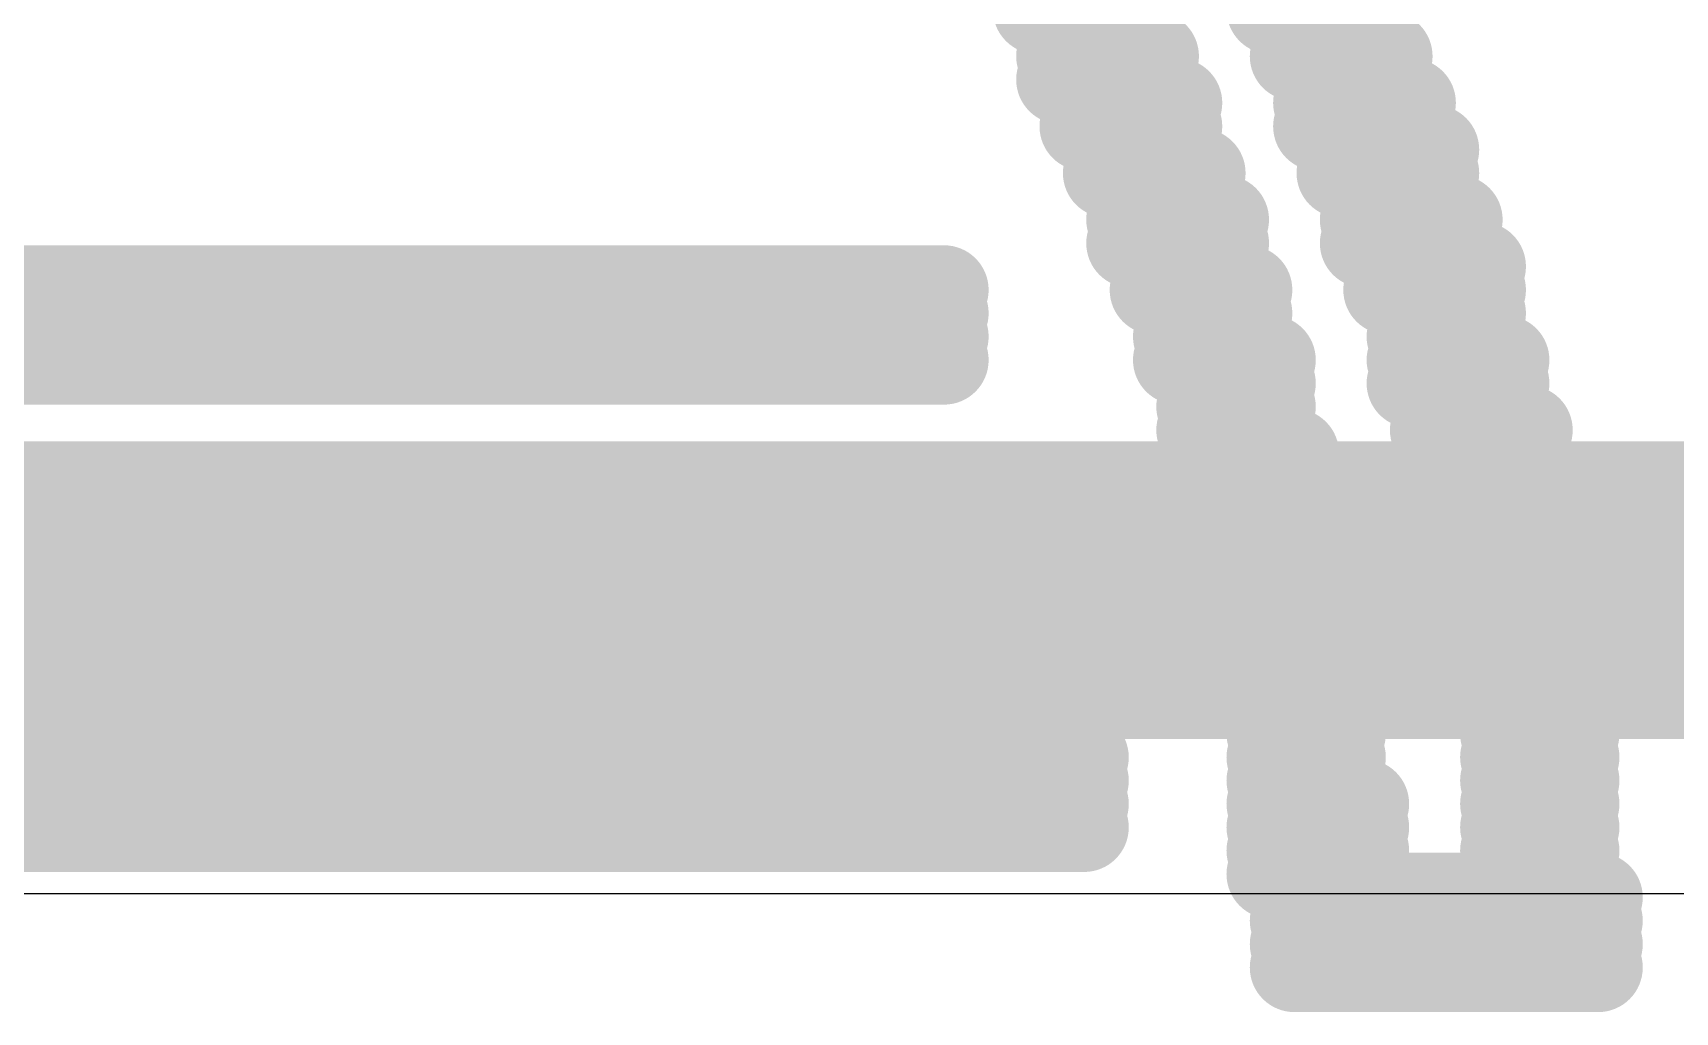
# Model space of a CAD drawing. Header units: inches. Extents: x -4 to 389, y 0 to 108.
# Drawn here: x 36.15 to 37.552, y 5.939 to 6.775 of the extents above; entities that cross this region are included whole.
import ezdxf

# ---------------------------------------------------------------- set-up
doc = ezdxf.new("R2010")
doc.units = ezdxf.units.IN
doc.layers.add('Bottom Overlay', color=54, linetype='Continuous')
doc.layers.add('Top Layer', color=1, linetype='Continuous')

msp = doc.modelspace()

# ---------------------------------------------------------------- linework, layer by layer
at = {"layer": 'Bottom Overlay'}
for points in [[(37.0078, 6.7946, 0.0762, 0.0762, 0), (37.0876, 6.7946, 0.0762, 0.0762, 0)], [(37.2072, 6.7946, 0.0762, 0.0762, 0), (37.287, 6.7946, 0.0762, 0.0762, 0)], [(37.0277, 6.7747, 0.0762, 0.0762, 0), (37.0876, 6.7747, 0.0762, 0.0762, 0)], [(37.2271, 6.7747, 0.0762, 0.0762, 0), (37.287, 6.7747, 0.0762, 0.0762, 0)], [(37.0277, 6.7547, 0.0762, 0.0762, 0), (37.1075, 6.7547, 0.0762, 0.0762, 0)], [(37.2271, 6.7547, 0.0762, 0.0762, 0), (37.3069, 6.7547, 0.0762, 0.0762, 0)], [(37.0277, 6.7348, 0.0762, 0.0762, 0), (37.1075, 6.7348, 0.0762, 0.0762, 0)], [(37.2471, 6.7348, 0.0762, 0.0762, 0), (37.3069, 6.7348, 0.0762, 0.0762, 0)], [(37.0477, 6.7149, 0.0762, 0.0762, 0), (37.1274, 6.7149, 0.0762, 0.0762, 0)], [(37.2471, 6.7149, 0.0762, 0.0762, 0), (37.3268, 6.7149, 0.0762, 0.0762, 0)], [(37.0477, 6.6949, 0.0762, 0.0762, 0), (37.1274, 6.6949, 0.0762, 0.0762, 0)], [(37.2471, 6.6949, 0.0762, 0.0762, 0), (37.3268, 6.6949, 0.0762, 0.0762, 0)], [(37.0676, 6.675, 0.0762, 0.0762, 0), (37.1274, 6.675, 0.0762, 0.0762, 0)], [(37.267, 6.675, 0.0762, 0.0762, 0), (37.3468, 6.675, 0.0762, 0.0762, 0)], [(37.0676, 6.655, 0.0762, 0.0762, 0), (37.1474, 6.655, 0.0762, 0.0762, 0)], [(37.267, 6.655, 0.0762, 0.0762, 0), (37.3468, 6.655, 0.0762, 0.0762, 0)], [(37.0876, 6.6351, 0.0762, 0.0762, 0), (37.1474, 6.6351, 0.0762, 0.0762, 0)], [(37.287, 6.6351, 0.0762, 0.0762, 0), (37.3468, 6.6351, 0.0762, 0.0762, 0)], [(37.0876, 6.6152, 0.0762, 0.0762, 0), (37.1673, 6.6152, 0.0762, 0.0762, 0)], [(37.287, 6.6152, 0.0762, 0.0762, 0), (37.3667, 6.6152, 0.0762, 0.0762, 0)], [(37.0876, 6.5952, 0.0762, 0.0762, 0), (37.1673, 6.5952, 0.0762, 0.0762, 0)], [(37.287, 6.5952, 0.0762, 0.0762, 0), (37.3667, 6.5952, 0.0762, 0.0762, 0)], [(37.1075, 6.5753, 0.0762, 0.0762, 0), (37.1673, 6.5753, 0.0762, 0.0762, 0)], [(37.3069, 6.5753, 0.0762, 0.0762, 0), (37.3867, 6.5753, 0.0762, 0.0762, 0)], [(35.2132, 6.5553, 0.0762, 0.0762, 0), (36.928, 6.5553, 0.0762, 0.0762, 0)], [(37.1075, 6.5553, 0.0762, 0.0762, 0), (37.1873, 6.5553, 0.0762, 0.0762, 0)], [(37.3069, 6.5553, 0.0762, 0.0762, 0), (37.3867, 6.5553, 0.0762, 0.0762, 0)], [(35.2331, 6.5354, 0.0762, 0.0762, 0), (36.928, 6.5354, 0.0762, 0.0762, 0)], [(37.1274, 6.5354, 0.0762, 0.0762, 0), (37.1873, 6.5354, 0.0762, 0.0762, 0)], [(37.3268, 6.5354, 0.0762, 0.0762, 0), (37.3867, 6.5354, 0.0762, 0.0762, 0)], [(35.2132, 6.5155, 0.0762, 0.0762, 0), (36.928, 6.5155, 0.0762, 0.0762, 0)], [(37.1274, 6.5155, 0.0762, 0.0762, 0), (37.1873, 6.5155, 0.0762, 0.0762, 0)], [(37.3268, 6.5155, 0.0762, 0.0762, 0), (37.3867, 6.5155, 0.0762, 0.0762, 0)], [(35.2132, 6.4955, 0.0762, 0.0762, 0), (36.928, 6.4955, 0.0762, 0.0762, 0)], [(37.1274, 6.4955, 0.0762, 0.0762, 0), (37.2072, 6.4955, 0.0762, 0.0762, 0)], [(37.3268, 6.4955, 0.0762, 0.0762, 0), (37.4066, 6.4955, 0.0762, 0.0762, 0)], [(37.1474, 6.4756, 0.0762, 0.0762, 0), (37.2072, 6.4756, 0.0762, 0.0762, 0)], [(37.3268, 6.4756, 0.0762, 0.0762, 0), (37.4066, 6.4756, 0.0762, 0.0762, 0)], [(37.1474, 6.4556, 0.0762, 0.0762, 0), (37.2072, 6.4556, 0.0762, 0.0762, 0)], [(37.3468, 6.4556, 0.0762, 0.0762, 0), (37.4066, 6.4556, 0.0762, 0.0762, 0)], [(37.1474, 6.4357, 0.0762, 0.0762, 0), (37.2072, 6.4357, 0.0762, 0.0762, 0)], [(37.3468, 6.4357, 0.0762, 0.0762, 0), (37.4265, 6.4357, 0.0762, 0.0762, 0)], [(37.1673, 6.4158, 0.0762, 0.0762, 0), (37.2271, 6.4158, 0.0762, 0.0762, 0)], [(37.3667, 6.4158, 0.0762, 0.0762, 0), (37.4265, 6.4158, 0.0762, 0.0762, 0)], [(37.1673, 6.3958, 0.0762, 0.0762, 0), (37.2271, 6.3958, 0.0762, 0.0762, 0)], [(37.3667, 6.3958, 0.0762, 0.0762, 0), (37.4265, 6.3958, 0.0762, 0.0762, 0)], [(37.1673, 6.3759, 0.0762, 0.0762, 0), (37.2271, 6.3759, 0.0762, 0.0762, 0)], [(37.3667, 6.3759, 0.0762, 0.0762, 0), (37.4265, 6.3759, 0.0762, 0.0762, 0)], [(37.1673, 6.3559, 0.0762, 0.0762, 0), (37.2471, 6.3559, 0.0762, 0.0762, 0)], [(37.3667, 6.3559, 0.0762, 0.0762, 0), (37.4265, 6.3559, 0.0762, 0.0762, 0)], [(37.1673, 6.336, 0.0762, 0.0762, 0), (37.2471, 6.336, 0.0762, 0.0762, 0)], [(37.3667, 6.336, 0.0762, 0.0762, 0), (37.4465, 6.336, 0.0762, 0.0762, 0)], [(37.1873, 6.3161, 0.0762, 0.0762, 0), (37.2471, 6.3161, 0.0762, 0.0762, 0)], [(37.3667, 6.3161, 0.0762, 0.0762, 0), (37.4465, 6.3161, 0.0762, 0.0762, 0)], [(37.1873, 6.2961, 0.0762, 0.0762, 0), (37.2471, 6.2961, 0.0762, 0.0762, 0)], [(37.3867, 6.2961, 0.0762, 0.0762, 0), (37.4465, 6.2961, 0.0762, 0.0762, 0)], [(37.1873, 6.2762, 0.0762, 0.0762, 0), (37.2471, 6.2762, 0.0762, 0.0762, 0)], [(37.3867, 6.2762, 0.0762, 0.0762, 0), (37.4465, 6.2762, 0.0762, 0.0762, 0)], [(37.2072, 6.2562, 0.0762, 0.0762, 0), (37.267, 6.2562, 0.0762, 0.0762, 0)], [(37.3867, 6.2562, 0.0762, 0.0762, 0), (37.4664, 6.2562, 0.0762, 0.0762, 0)], [(37.2072, 6.2363, 0.0762, 0.0762, 0), (37.267, 6.2363, 0.0762, 0.0762, 0)], [(37.3867, 6.2363, 0.0762, 0.0762, 0), (37.4664, 6.2363, 0.0762, 0.0762, 0)], [(37.2072, 6.2164, 0.0762, 0.0762, 0), (37.267, 6.2164, 0.0762, 0.0762, 0)], [(37.4066, 6.2164, 0.0762, 0.0762, 0), (37.4664, 6.2164, 0.0762, 0.0762, 0)], [(37.2072, 6.1964, 0.0762, 0.0762, 0), (37.267, 6.1964, 0.0762, 0.0762, 0)], [(37.4066, 6.1964, 0.0762, 0.0762, 0), (37.4664, 6.1964, 0.0762, 0.0762, 0)], [(37.2072, 6.1765, 0.0762, 0.0762, 0), (37.267, 6.1765, 0.0762, 0.0762, 0)], [(37.4066, 6.1765, 0.0762, 0.0762, 0), (37.4664, 6.1765, 0.0762, 0.0762, 0)], [(35.1733, 6.1565, 0.0762, 0.0762, 0), (37.0477, 6.1565, 0.0762, 0.0762, 0)], [(37.2072, 6.1565, 0.0762, 0.0762, 0), (37.267, 6.1565, 0.0762, 0.0762, 0)], [(37.4066, 6.1565, 0.0762, 0.0762, 0), (37.4664, 6.1565, 0.0762, 0.0762, 0)], [(34.9938, 6.1366, 0.0762, 0.0762, 0), (37.0477, 6.1366, 0.0762, 0.0762, 0)], [(37.2072, 6.1366, 0.0762, 0.0762, 0), (37.267, 6.1366, 0.0762, 0.0762, 0)], [(37.4066, 6.1366, 0.0762, 0.0762, 0), (37.4664, 6.1366, 0.0762, 0.0762, 0)], [(35.0138, 6.1167, 0.0762, 0.0762, 0), (37.0477, 6.1167, 0.0762, 0.0762, 0)], [(37.2072, 6.1167, 0.0762, 0.0762, 0), (37.287, 6.1167, 0.0762, 0.0762, 0)], [(37.4066, 6.1167, 0.0762, 0.0762, 0), (37.4664, 6.1167, 0.0762, 0.0762, 0)], [(34.9938, 6.0967, 0.0762, 0.0762, 0), (37.0477, 6.0967, 0.0762, 0.0762, 0)], [(37.2072, 6.0967, 0.0762, 0.0762, 0), (37.287, 6.0967, 0.0762, 0.0762, 0)], [(37.4066, 6.0967, 0.0762, 0.0762, 0), (37.4664, 6.0967, 0.0762, 0.0762, 0)], [(37.2072, 6.0768, 0.0762, 0.0762, 0), (37.287, 6.0768, 0.0762, 0.0762, 0)], [(37.4066, 6.0768, 0.0762, 0.0762, 0), (37.4664, 6.0768, 0.0762, 0.0762, 0)], [(37.2072, 6.0568, 0.0762, 0.0762, 0), (37.287, 6.0568, 0.0762, 0.0762, 0)], [(37.4066, 6.0568, 0.0762, 0.0762, 0), (37.4664, 6.0568, 0.0762, 0.0762, 0)], [(37.2271, 6.0369, 0.0762, 0.0762, 0), (37.4864, 6.0369, 0.0762, 0.0762, 0)], [(37.2271, 6.017, 0.0762, 0.0762, 0), (37.4864, 6.017, 0.0762, 0.0762, 0)], [(37.2271, 5.997, 0.0762, 0.0762, 0), (37.4864, 5.997, 0.0762, 0.0762, 0)], [(37.2271, 5.9771, 0.0762, 0.0762, 0), (37.4864, 5.9771, 0.0762, 0.0762, 0)]]:
    msp.add_lwpolyline(points, format="xyseb", dxfattribs=at)
for points in [[(36.9888, 6.7946, 0.0381, 0.0381, 1), (37.0269, 6.7946, 0.0381, 0.0381, 1)], [(37.0685, 6.7946, 0.0381, 0.0381, 1), (37.1066, 6.7946, 0.0381, 0.0381, 1)], [(37.1882, 6.7946, 0.0381, 0.0381, 1), (37.2263, 6.7946, 0.0381, 0.0381, 1)], [(37.2679, 6.7946, 0.0381, 0.0381, 1), (37.306, 6.7946, 0.0381, 0.0381, 1)], [(37.0087, 6.7747, 0.0381, 0.0381, 1), (37.0468, 6.7747, 0.0381, 0.0381, 1)], [(37.0685, 6.7747, 0.0381, 0.0381, 1), (37.1066, 6.7747, 0.0381, 0.0381, 1)], [(37.2081, 6.7747, 0.0381, 0.0381, 1), (37.2462, 6.7747, 0.0381, 0.0381, 1)], [(37.2679, 6.7747, 0.0381, 0.0381, 1), (37.306, 6.7747, 0.0381, 0.0381, 1)], [(37.0087, 6.7547, 0.0381, 0.0381, 1), (37.0468, 6.7547, 0.0381, 0.0381, 1)], [(37.0885, 6.7547, 0.0381, 0.0381, 1), (37.1266, 6.7547, 0.0381, 0.0381, 1)], [(37.2081, 6.7547, 0.0381, 0.0381, 1), (37.2462, 6.7547, 0.0381, 0.0381, 1)], [(37.2879, 6.7547, 0.0381, 0.0381, 1), (37.326, 6.7547, 0.0381, 0.0381, 1)], [(37.0087, 6.7348, 0.0381, 0.0381, 1), (37.0468, 6.7348, 0.0381, 0.0381, 1)], [(37.0885, 6.7348, 0.0381, 0.0381, 1), (37.1266, 6.7348, 0.0381, 0.0381, 1)], [(37.228, 6.7348, 0.0381, 0.0381, 1), (37.2661, 6.7348, 0.0381, 0.0381, 1)], [(37.2879, 6.7348, 0.0381, 0.0381, 1), (37.326, 6.7348, 0.0381, 0.0381, 1)], [(37.0286, 6.7149, 0.0381, 0.0381, 1), (37.0667, 6.7149, 0.0381, 0.0381, 1)], [(37.1084, 6.7149, 0.0381, 0.0381, 1), (37.1465, 6.7149, 0.0381, 0.0381, 1)], [(37.228, 6.7149, 0.0381, 0.0381, 1), (37.2661, 6.7149, 0.0381, 0.0381, 1)], [(37.3078, 6.7149, 0.0381, 0.0381, 1), (37.3459, 6.7149, 0.0381, 0.0381, 1)], [(37.0286, 6.6949, 0.0381, 0.0381, 1), (37.0667, 6.6949, 0.0381, 0.0381, 1)], [(37.1084, 6.6949, 0.0381, 0.0381, 1), (37.1465, 6.6949, 0.0381, 0.0381, 1)], [(37.228, 6.6949, 0.0381, 0.0381, 1), (37.2661, 6.6949, 0.0381, 0.0381, 1)], [(37.3078, 6.6949, 0.0381, 0.0381, 1), (37.3459, 6.6949, 0.0381, 0.0381, 1)], [(37.0486, 6.675, 0.0381, 0.0381, 1), (37.0867, 6.675, 0.0381, 0.0381, 1)], [(37.1084, 6.675, 0.0381, 0.0381, 1), (37.1465, 6.675, 0.0381, 0.0381, 1)], [(37.248, 6.675, 0.0381, 0.0381, 1), (37.2861, 6.675, 0.0381, 0.0381, 1)], [(37.3277, 6.675, 0.0381, 0.0381, 1), (37.3658, 6.675, 0.0381, 0.0381, 1)], [(37.0486, 6.655, 0.0381, 0.0381, 1), (37.0867, 6.655, 0.0381, 0.0381, 1)], [(37.1283, 6.655, 0.0381, 0.0381, 1), (37.1664, 6.655, 0.0381, 0.0381, 1)], [(37.248, 6.655, 0.0381, 0.0381, 1), (37.2861, 6.655, 0.0381, 0.0381, 1)], [(37.3277, 6.655, 0.0381, 0.0381, 1), (37.3658, 6.655, 0.0381, 0.0381, 1)], [(37.0685, 6.6351, 0.0381, 0.0381, 1), (37.1066, 6.6351, 0.0381, 0.0381, 1)], [(37.1283, 6.6351, 0.0381, 0.0381, 1), (37.1664, 6.6351, 0.0381, 0.0381, 1)], [(37.2679, 6.6351, 0.0381, 0.0381, 1), (37.306, 6.6351, 0.0381, 0.0381, 1)], [(37.3277, 6.6351, 0.0381, 0.0381, 1), (37.3658, 6.6351, 0.0381, 0.0381, 1)], [(37.0685, 6.6152, 0.0381, 0.0381, 1), (37.1066, 6.6152, 0.0381, 0.0381, 1)], [(37.1483, 6.6152, 0.0381, 0.0381, 1), (37.1864, 6.6152, 0.0381, 0.0381, 1)], [(37.2679, 6.6152, 0.0381, 0.0381, 1), (37.306, 6.6152, 0.0381, 0.0381, 1)], [(37.3477, 6.6152, 0.0381, 0.0381, 1), (37.3858, 6.6152, 0.0381, 0.0381, 1)], [(37.0685, 6.5952, 0.0381, 0.0381, 1), (37.1066, 6.5952, 0.0381, 0.0381, 1)], [(37.1483, 6.5952, 0.0381, 0.0381, 1), (37.1864, 6.5952, 0.0381, 0.0381, 1)], [(37.2679, 6.5952, 0.0381, 0.0381, 1), (37.306, 6.5952, 0.0381, 0.0381, 1)], [(37.3477, 6.5952, 0.0381, 0.0381, 1), (37.3858, 6.5952, 0.0381, 0.0381, 1)], [(37.0885, 6.5753, 0.0381, 0.0381, 1), (37.1266, 6.5753, 0.0381, 0.0381, 1)], [(37.1483, 6.5753, 0.0381, 0.0381, 1), (37.1864, 6.5753, 0.0381, 0.0381, 1)], [(37.2879, 6.5753, 0.0381, 0.0381, 1), (37.326, 6.5753, 0.0381, 0.0381, 1)], [(37.3676, 6.5753, 0.0381, 0.0381, 1), (37.4057, 6.5753, 0.0381, 0.0381, 1)], [(36.909, 6.5553, 0.0381, 0.0381, 1), (36.9471, 6.5553, 0.0381, 0.0381, 1)], [(37.0885, 6.5553, 0.0381, 0.0381, 1), (37.1266, 6.5553, 0.0381, 0.0381, 1)], [(37.1682, 6.5553, 0.0381, 0.0381, 1), (37.2063, 6.5553, 0.0381, 0.0381, 1)], [(37.2879, 6.5553, 0.0381, 0.0381, 1), (37.326, 6.5553, 0.0381, 0.0381, 1)], [(37.3676, 6.5553, 0.0381, 0.0381, 1), (37.4057, 6.5553, 0.0381, 0.0381, 1)], [(36.909, 6.5354, 0.0381, 0.0381, 1), (36.9471, 6.5354, 0.0381, 0.0381, 1)], [(37.1084, 6.5354, 0.0381, 0.0381, 1), (37.1465, 6.5354, 0.0381, 0.0381, 1)], [(37.1682, 6.5354, 0.0381, 0.0381, 1), (37.2063, 6.5354, 0.0381, 0.0381, 1)], [(37.3078, 6.5354, 0.0381, 0.0381, 1), (37.3459, 6.5354, 0.0381, 0.0381, 1)], [(37.3676, 6.5354, 0.0381, 0.0381, 1), (37.4057, 6.5354, 0.0381, 0.0381, 1)], [(36.909, 6.5155, 0.0381, 0.0381, 1), (36.9471, 6.5155, 0.0381, 0.0381, 1)], [(37.1084, 6.5155, 0.0381, 0.0381, 1), (37.1465, 6.5155, 0.0381, 0.0381, 1)], [(37.1682, 6.5155, 0.0381, 0.0381, 1), (37.2063, 6.5155, 0.0381, 0.0381, 1)], [(37.3078, 6.5155, 0.0381, 0.0381, 1), (37.3459, 6.5155, 0.0381, 0.0381, 1)], [(37.3676, 6.5155, 0.0381, 0.0381, 1), (37.4057, 6.5155, 0.0381, 0.0381, 1)], [(36.909, 6.4955, 0.0381, 0.0381, 1), (36.9471, 6.4955, 0.0381, 0.0381, 1)], [(37.1084, 6.4955, 0.0381, 0.0381, 1), (37.1465, 6.4955, 0.0381, 0.0381, 1)], [(37.1882, 6.4955, 0.0381, 0.0381, 1), (37.2263, 6.4955, 0.0381, 0.0381, 1)], [(37.3078, 6.4955, 0.0381, 0.0381, 1), (37.3459, 6.4955, 0.0381, 0.0381, 1)], [(37.3876, 6.4955, 0.0381, 0.0381, 1), (37.4257, 6.4955, 0.0381, 0.0381, 1)], [(37.1283, 6.4756, 0.0381, 0.0381, 1), (37.1664, 6.4756, 0.0381, 0.0381, 1)], [(37.1882, 6.4756, 0.0381, 0.0381, 1), (37.2263, 6.4756, 0.0381, 0.0381, 1)], [(37.3078, 6.4756, 0.0381, 0.0381, 1), (37.3459, 6.4756, 0.0381, 0.0381, 1)], [(37.3876, 6.4756, 0.0381, 0.0381, 1), (37.4257, 6.4756, 0.0381, 0.0381, 1)], [(37.1283, 6.4556, 0.0381, 0.0381, 1), (37.1664, 6.4556, 0.0381, 0.0381, 1)], [(37.1882, 6.4556, 0.0381, 0.0381, 1), (37.2263, 6.4556, 0.0381, 0.0381, 1)], [(37.3277, 6.4556, 0.0381, 0.0381, 1), (37.3658, 6.4556, 0.0381, 0.0381, 1)], [(37.3876, 6.4556, 0.0381, 0.0381, 1), (37.4257, 6.4556, 0.0381, 0.0381, 1)], [(37.1283, 6.4357, 0.0381, 0.0381, 1), (37.1664, 6.4357, 0.0381, 0.0381, 1)], [(37.1882, 6.4357, 0.0381, 0.0381, 1), (37.2263, 6.4357, 0.0381, 0.0381, 1)], [(37.3277, 6.4357, 0.0381, 0.0381, 1), (37.3658, 6.4357, 0.0381, 0.0381, 1)], [(37.4075, 6.4357, 0.0381, 0.0381, 1), (37.4456, 6.4357, 0.0381, 0.0381, 1)], [(37.1483, 6.4158, 0.0381, 0.0381, 1), (37.1864, 6.4158, 0.0381, 0.0381, 1)], [(37.2081, 6.4158, 0.0381, 0.0381, 1), (37.2462, 6.4158, 0.0381, 0.0381, 1)], [(37.3477, 6.4158, 0.0381, 0.0381, 1), (37.3858, 6.4158, 0.0381, 0.0381, 1)], [(37.4075, 6.4158, 0.0381, 0.0381, 1), (37.4456, 6.4158, 0.0381, 0.0381, 1)], [(37.1483, 6.3958, 0.0381, 0.0381, 1), (37.1864, 6.3958, 0.0381, 0.0381, 1)], [(37.2081, 6.3958, 0.0381, 0.0381, 1), (37.2462, 6.3958, 0.0381, 0.0381, 1)], [(37.3477, 6.3958, 0.0381, 0.0381, 1), (37.3858, 6.3958, 0.0381, 0.0381, 1)], [(37.4075, 6.3958, 0.0381, 0.0381, 1), (37.4456, 6.3958, 0.0381, 0.0381, 1)], [(37.1483, 6.3759, 0.0381, 0.0381, 1), (37.1864, 6.3759, 0.0381, 0.0381, 1)], [(37.2081, 6.3759, 0.0381, 0.0381, 1), (37.2462, 6.3759, 0.0381, 0.0381, 1)], [(37.3477, 6.3759, 0.0381, 0.0381, 1), (37.3858, 6.3759, 0.0381, 0.0381, 1)], [(37.4075, 6.3759, 0.0381, 0.0381, 1), (37.4456, 6.3759, 0.0381, 0.0381, 1)], [(37.1483, 6.3559, 0.0381, 0.0381, 1), (37.1864, 6.3559, 0.0381, 0.0381, 1)], [(37.228, 6.3559, 0.0381, 0.0381, 1), (37.2661, 6.3559, 0.0381, 0.0381, 1)], [(37.3477, 6.3559, 0.0381, 0.0381, 1), (37.3858, 6.3559, 0.0381, 0.0381, 1)], [(37.4075, 6.3559, 0.0381, 0.0381, 1), (37.4456, 6.3559, 0.0381, 0.0381, 1)], [(37.1483, 6.336, 0.0381, 0.0381, 1), (37.1864, 6.336, 0.0381, 0.0381, 1)], [(37.228, 6.336, 0.0381, 0.0381, 1), (37.2661, 6.336, 0.0381, 0.0381, 1)], [(37.3477, 6.336, 0.0381, 0.0381, 1), (37.3858, 6.336, 0.0381, 0.0381, 1)], [(37.4274, 6.336, 0.0381, 0.0381, 1), (37.4655, 6.336, 0.0381, 0.0381, 1)], [(37.1682, 6.3161, 0.0381, 0.0381, 1), (37.2063, 6.3161, 0.0381, 0.0381, 1)], [(37.228, 6.3161, 0.0381, 0.0381, 1), (37.2661, 6.3161, 0.0381, 0.0381, 1)], [(37.3477, 6.3161, 0.0381, 0.0381, 1), (37.3858, 6.3161, 0.0381, 0.0381, 1)], [(37.4274, 6.3161, 0.0381, 0.0381, 1), (37.4655, 6.3161, 0.0381, 0.0381, 1)], [(37.1682, 6.2961, 0.0381, 0.0381, 1), (37.2063, 6.2961, 0.0381, 0.0381, 1)], [(37.228, 6.2961, 0.0381, 0.0381, 1), (37.2661, 6.2961, 0.0381, 0.0381, 1)], [(37.3676, 6.2961, 0.0381, 0.0381, 1), (37.4057, 6.2961, 0.0381, 0.0381, 1)], [(37.4274, 6.2961, 0.0381, 0.0381, 1), (37.4655, 6.2961, 0.0381, 0.0381, 1)], [(37.1682, 6.2762, 0.0381, 0.0381, 1), (37.2063, 6.2762, 0.0381, 0.0381, 1)], [(37.228, 6.2762, 0.0381, 0.0381, 1), (37.2661, 6.2762, 0.0381, 0.0381, 1)], [(37.3676, 6.2762, 0.0381, 0.0381, 1), (37.4057, 6.2762, 0.0381, 0.0381, 1)], [(37.4274, 6.2762, 0.0381, 0.0381, 1), (37.4655, 6.2762, 0.0381, 0.0381, 1)], [(37.1882, 6.2562, 0.0381, 0.0381, 1), (37.2263, 6.2562, 0.0381, 0.0381, 1)], [(37.248, 6.2562, 0.0381, 0.0381, 1), (37.2861, 6.2562, 0.0381, 0.0381, 1)], [(37.3676, 6.2562, 0.0381, 0.0381, 1), (37.4057, 6.2562, 0.0381, 0.0381, 1)], [(37.4474, 6.2562, 0.0381, 0.0381, 1), (37.4855, 6.2562, 0.0381, 0.0381, 1)], [(37.1882, 6.2363, 0.0381, 0.0381, 1), (37.2263, 6.2363, 0.0381, 0.0381, 1)], [(37.248, 6.2363, 0.0381, 0.0381, 1), (37.2861, 6.2363, 0.0381, 0.0381, 1)], [(37.3676, 6.2363, 0.0381, 0.0381, 1), (37.4057, 6.2363, 0.0381, 0.0381, 1)], [(37.4474, 6.2363, 0.0381, 0.0381, 1), (37.4855, 6.2363, 0.0381, 0.0381, 1)], [(37.1882, 6.2164, 0.0381, 0.0381, 1), (37.2263, 6.2164, 0.0381, 0.0381, 1)], [(37.248, 6.2164, 0.0381, 0.0381, 1), (37.2861, 6.2164, 0.0381, 0.0381, 1)], [(37.3876, 6.2164, 0.0381, 0.0381, 1), (37.4257, 6.2164, 0.0381, 0.0381, 1)], [(37.4474, 6.2164, 0.0381, 0.0381, 1), (37.4855, 6.2164, 0.0381, 0.0381, 1)], [(37.1882, 6.1964, 0.0381, 0.0381, 1), (37.2263, 6.1964, 0.0381, 0.0381, 1)], [(37.248, 6.1964, 0.0381, 0.0381, 1), (37.2861, 6.1964, 0.0381, 0.0381, 1)], [(37.3876, 6.1964, 0.0381, 0.0381, 1), (37.4257, 6.1964, 0.0381, 0.0381, 1)], [(37.4474, 6.1964, 0.0381, 0.0381, 1), (37.4855, 6.1964, 0.0381, 0.0381, 1)], [(37.1882, 6.1765, 0.0381, 0.0381, 1), (37.2263, 6.1765, 0.0381, 0.0381, 1)], [(37.248, 6.1765, 0.0381, 0.0381, 1), (37.2861, 6.1765, 0.0381, 0.0381, 1)], [(37.3876, 6.1765, 0.0381, 0.0381, 1), (37.4257, 6.1765, 0.0381, 0.0381, 1)], [(37.4474, 6.1765, 0.0381, 0.0381, 1), (37.4855, 6.1765, 0.0381, 0.0381, 1)], [(37.0286, 6.1565, 0.0381, 0.0381, 1), (37.0667, 6.1565, 0.0381, 0.0381, 1)], [(37.1882, 6.1565, 0.0381, 0.0381, 1), (37.2263, 6.1565, 0.0381, 0.0381, 1)], [(37.248, 6.1565, 0.0381, 0.0381, 1), (37.2861, 6.1565, 0.0381, 0.0381, 1)], [(37.3876, 6.1565, 0.0381, 0.0381, 1), (37.4257, 6.1565, 0.0381, 0.0381, 1)], [(37.4474, 6.1565, 0.0381, 0.0381, 1), (37.4855, 6.1565, 0.0381, 0.0381, 1)], [(37.0286, 6.1366, 0.0381, 0.0381, 1), (37.0667, 6.1366, 0.0381, 0.0381, 1)], [(37.1882, 6.1366, 0.0381, 0.0381, 1), (37.2263, 6.1366, 0.0381, 0.0381, 1)], [(37.248, 6.1366, 0.0381, 0.0381, 1), (37.2861, 6.1366, 0.0381, 0.0381, 1)], [(37.3876, 6.1366, 0.0381, 0.0381, 1), (37.4257, 6.1366, 0.0381, 0.0381, 1)], [(37.4474, 6.1366, 0.0381, 0.0381, 1), (37.4855, 6.1366, 0.0381, 0.0381, 1)], [(37.0286, 6.1167, 0.0381, 0.0381, 1), (37.0667, 6.1167, 0.0381, 0.0381, 1)], [(37.1882, 6.1167, 0.0381, 0.0381, 1), (37.2263, 6.1167, 0.0381, 0.0381, 1)], [(37.2679, 6.1167, 0.0381, 0.0381, 1), (37.306, 6.1167, 0.0381, 0.0381, 1)], [(37.3876, 6.1167, 0.0381, 0.0381, 1), (37.4257, 6.1167, 0.0381, 0.0381, 1)], [(37.4474, 6.1167, 0.0381, 0.0381, 1), (37.4855, 6.1167, 0.0381, 0.0381, 1)], [(37.0286, 6.0967, 0.0381, 0.0381, 1), (37.0667, 6.0967, 0.0381, 0.0381, 1)], [(37.1882, 6.0967, 0.0381, 0.0381, 1), (37.2263, 6.0967, 0.0381, 0.0381, 1)], [(37.2679, 6.0967, 0.0381, 0.0381, 1), (37.306, 6.0967, 0.0381, 0.0381, 1)], [(37.3876, 6.0967, 0.0381, 0.0381, 1), (37.4257, 6.0967, 0.0381, 0.0381, 1)], [(37.4474, 6.0967, 0.0381, 0.0381, 1), (37.4855, 6.0967, 0.0381, 0.0381, 1)], [(37.1882, 6.0768, 0.0381, 0.0381, 1), (37.2263, 6.0768, 0.0381, 0.0381, 1)], [(37.2679, 6.0768, 0.0381, 0.0381, 1), (37.306, 6.0768, 0.0381, 0.0381, 1)], [(37.3876, 6.0768, 0.0381, 0.0381, 1), (37.4257, 6.0768, 0.0381, 0.0381, 1)], [(37.4474, 6.0768, 0.0381, 0.0381, 1), (37.4855, 6.0768, 0.0381, 0.0381, 1)], [(37.1882, 6.0568, 0.0381, 0.0381, 1), (37.2263, 6.0568, 0.0381, 0.0381, 1)], [(37.2679, 6.0568, 0.0381, 0.0381, 1), (37.306, 6.0568, 0.0381, 0.0381, 1)], [(37.3876, 6.0568, 0.0381, 0.0381, 1), (37.4257, 6.0568, 0.0381, 0.0381, 1)], [(37.4474, 6.0568, 0.0381, 0.0381, 1), (37.4855, 6.0568, 0.0381, 0.0381, 1)], [(37.2081, 6.0369, 0.0381, 0.0381, 1), (37.2462, 6.0369, 0.0381, 0.0381, 1)], [(37.4673, 6.0369, 0.0381, 0.0381, 1), (37.5054, 6.0369, 0.0381, 0.0381, 1)], [(37.2081, 6.017, 0.0381, 0.0381, 1), (37.2462, 6.017, 0.0381, 0.0381, 1)], [(37.4673, 6.017, 0.0381, 0.0381, 1), (37.5054, 6.017, 0.0381, 0.0381, 1)], [(37.2081, 5.997, 0.0381, 0.0381, 1), (37.2462, 5.997, 0.0381, 0.0381, 1)], [(37.4673, 5.997, 0.0381, 0.0381, 1), (37.5054, 5.997, 0.0381, 0.0381, 1)], [(37.2081, 5.9771, 0.0381, 0.0381, 1), (37.2462, 5.9771, 0.0381, 0.0381, 1)], [(37.4673, 5.9771, 0.0381, 0.0381, 1), (37.5054, 5.9771, 0.0381, 0.0381, 1)]]:
    msp.add_lwpolyline(points, format="xyseb", close=True, dxfattribs=at)
at = {"layer": 'Top Layer'}
msp.add_line((31.3974, 6.0402), (39.7031, 6.0402), dxfattribs=at)
msp.add_lwpolyline([(30.9434, 6.2992, 0.254, 0.254, 0), (39.8103, 6.2992, 0.254, 0.254, 0)], format="xyseb", dxfattribs=at)

doc.saveas('drawing.dxf')
